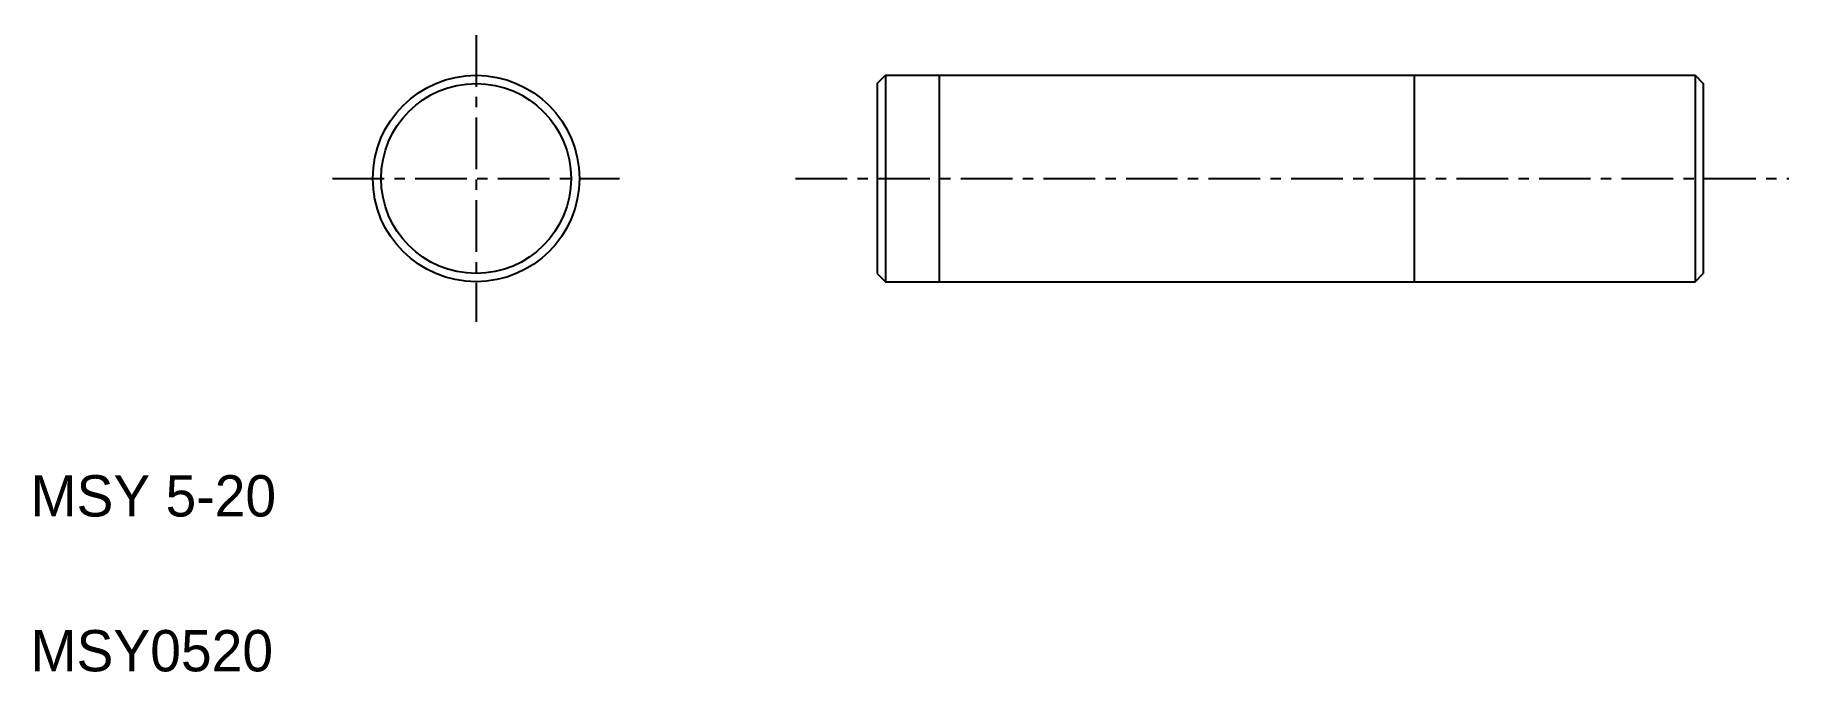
# Model space of a CAD drawing. Extents: x 2.6 to 45.1, y 2.5 to 17.9.
import ezdxf

# ---------------------------------------------------------------- set-up
doc = ezdxf.new("R2010")
doc.units = 0
doc.linetypes.add('CENTER', pattern=[2, 1.25, -0.25, 0.25, -0.25])
doc.layers.get('0').update_dxf_attribs({"linetype": 'CONTINUOUS'})
doc.layers.add('CENTER', color=1, linetype='CENTER')

msp = doc.modelspace()

# ---------------------------------------------------------------- linework, layer by layer
at = {"linetype": 'CONTINUOUS'}
for p, q in [((23.002, 16.735), (23.202, 16.935)), ((23.002, 16.735), (23.002, 12.135)), ((23.202, 16.935), (42.802, 16.935)), ((23.202, 16.935), (23.202, 11.935)), ((42.802, 16.935), (42.802, 11.935)), ((42.802, 16.935), (43.002, 16.735)), ((43.002, 16.735), (43.002, 12.135)), ((23.002, 12.135), (23.202, 11.935)), ((23.202, 11.935), (42.802, 11.935)), ((42.802, 11.935), (43.002, 12.135))]:
    msp.add_line(p, q, dxfattribs=at)
at = {"color": 3, "linetype": 'CONTINUOUS'}
for p, q in [((24.502, 16.935), (24.502, 11.935)), ((36.002, 16.935), (36.002, 11.935))]:
    msp.add_line(p, q, dxfattribs=at)
at = {"color": 7, "linetype": 'CONTINUOUS'}
for radius in [2.5, 2.3]:
    msp.add_circle((13.288, 14.435), radius, dxfattribs=at)
at = {"layer": 'CENTER', "color": 1, "linetype": 'CENTER'}
for p, q in [((13.288, 17.909), (13.288, 10.961)), ((9.814, 14.435), (16.762, 14.435)), ((21.025, 14.435), (45.075, 14.435))]:
    msp.add_line(p, q, dxfattribs=at)

# ---------------------------------------------------------------- texts
for s, p in [('MSY 5-20', (2.5, 6.25)), ('MSY0520', (2.5, 2.5))]:
    msp.add_text(s, height=1).set_placement(p)

doc.saveas('drawing.dxf')
